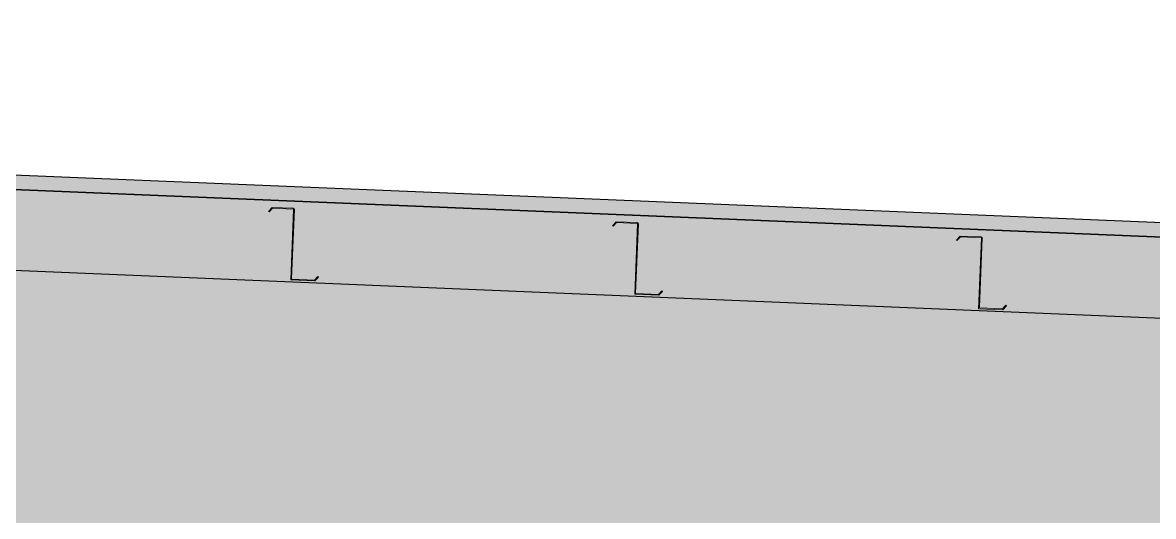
# Model space of a CAD drawing. Header units: inches. Extents: x -55396 to -733, y -290 to 853.
# Drawn here: x -16697.5 to -16539.8, y 331.9 to 400.6 of the extents above; entities that cross this region are included whole.
import ezdxf

# ---------------------------------------------------------------- set-up
doc = ezdxf.new("R2010")
doc.units = ezdxf.units.IN
doc.header["$MEASUREMENT"] = 0
for name, color, linetype, lineweight in [('A-CLNG', 13, 'Continuous', 9), ('A-CLNG-PATT', 13, 'Continuous', 25), ('A-ROOF', 132, 'Continuous', 9), ('S-BEAM', 12, 'Continuous', 9)]:
    doc.layers.add(name, color=color, linetype=linetype, lineweight=lineweight)
pattern_1 = [(45, (22011.012, 102), (-19.007, 19.007), []), (45, (22011.012, 130.8), (-19.007, 19.007), [])]

# ---------------------------------------------------------------- blocks, each defined once
blk = doc.blocks.new('Girt_Z - 10_D-V319-Section 1')
at = {"layer": 'S-BEAM'}
h = blk.add_hatch(dxfattribs=at)
h.set_pattern_fill('FP_20', color=256, style=0, pattern_type=2)
h.set_pattern_definition(pattern_1)
h.paths.add_polyline_path([(21672.05, 364.66), (21672.56, 365.21), (21672.48, 365.28), (21672.01, 364.77), (21668.87, 364.9), (21668.68, 364.8)], flags=0)
h.paths.add_polyline_path([(21668.68, 364.8), (21668.8, 364.98), (21669.2, 374.6), (21669.09, 374.6)], flags=0)
h.paths.add_polyline_path([(21665.66, 374.28), (21666.13, 374.8), (21669.02, 374.68), (21669.02, 374.79), (21666.08, 374.91), (21665.58, 374.36)], flags=0)
at = {"layer": 'S-BEAM', "lineweight": 15}
for p, q in [((21666.08, 374.91), (21665.58, 374.36)), ((21665.58, 374.36), (21665.66, 374.28)), ((21665.66, 374.28), (21666.13, 374.8)), ((21669.02, 374.79), (21666.08, 374.91)), ((21666.13, 374.8), (21669.02, 374.68)), ((21669.09, 374.6), (21668.68, 364.8)), ((21668.8, 364.98), (21669.2, 374.6)), ((21668.68, 364.8), (21672.05, 364.66)), ((21672.01, 364.77), (21668.87, 364.9)), ((21672.48, 365.28), (21672.01, 364.77)), ((21672.05, 364.66), (21672.56, 365.21)), ((21672.56, 365.21), (21672.48, 365.28))]:
    blk.add_line(p, q, dxfattribs=at)
for centre, radius, start, end in [((21669.01, 374.6), 0.187, 357.6141, 87.6141), ((21669.01, 374.6), 0.0782, 357.6141, 85.4913), ((21668.87, 364.98), 0.0782, 177.6141, 264.5717)]:
    blk.add_arc(centre, radius, start, end, dxfattribs=at)
blk = doc.blocks.new('Girt_Z - 10_D-V320-Section 1')
at = {"layer": 'S-BEAM'}
h = blk.add_hatch(dxfattribs=at)
h.set_pattern_fill('FP_20', color=256, style=0, pattern_type=2)
h.set_pattern_definition(pattern_1)
h.paths.add_polyline_path([(21720.01, 362.66), (21720.52, 363.21), (21720.43, 363.28), (21719.96, 362.77), (21716.83, 362.9), (21716.64, 362.8), (21716.95, 362.78)], flags=0)
h.paths.add_polyline_path([(21716.64, 362.8), (21716.76, 362.98), (21717.16, 372.6), (21717.05, 372.6), (21716.95, 370.34)], flags=0)
h.paths.add_polyline_path([(21713.62, 372.29), (21714.09, 372.8), (21716.97, 372.68), (21716.95, 372.79), (21714.04, 372.91), (21713.54, 372.36)], flags=0)
at = {"layer": 'S-BEAM', "lineweight": 15}
for p, q in [((21714.04, 372.91), (21713.54, 372.36)), ((21713.54, 372.36), (21713.62, 372.29)), ((21713.62, 372.29), (21714.09, 372.8)), ((21716.98, 372.79), (21714.04, 372.91)), ((21714.09, 372.8), (21716.97, 372.68)), ((21717.05, 372.6), (21716.64, 362.8)), ((21716.76, 362.98), (21717.16, 372.6)), ((21716.64, 362.8), (21720.01, 362.66)), ((21719.96, 362.77), (21716.83, 362.9)), ((21720.43, 363.28), (21719.96, 362.77)), ((21720.01, 362.66), (21720.52, 363.21)), ((21720.52, 363.21), (21720.43, 363.28))]:
    blk.add_line(p, q, dxfattribs=at)
for centre, radius, start, end in [((21716.97, 372.6), 0.0782, 357.6141, 85.4913), ((21716.97, 372.6), 0.187, 357.6141, 87.6141), ((21716.83, 362.98), 0.0782, 177.6141, 264.5717)]:
    blk.add_arc(centre, radius, start, end, dxfattribs=at)
blk = doc.blocks.new('Girt_Z - 10_D-V321-Section 1')
at = {"layer": 'S-BEAM', "lineweight": 15}
for p, q in [((21762, 370.92), (21761.49, 370.36)), ((21761.57, 370.29), (21762.05, 370.8)), ((21764.93, 370.79), (21762, 370.92)), ((21762.05, 370.8), (21764.93, 370.68)), ((21765, 370.6), (21764.6, 360.8)), ((21764.71, 360.98), (21765.11, 370.6)), ((21761.49, 370.36), (21761.57, 370.29)), ((21768.39, 361.29), (21767.92, 360.77)), ((21767.97, 360.66), (21768.47, 361.21)), ((21768.47, 361.21), (21768.39, 361.29)), ((21764.6, 360.8), (21767.97, 360.66)), ((21767.92, 360.77), (21764.78, 360.9))]:
    blk.add_line(p, q, dxfattribs=at)
for centre, radius, start, end in [((21764.93, 370.61), 0.187, 357.6141, 87.6141), ((21764.93, 370.61), 0.0782, 357.6141, 85.4913), ((21764.79, 360.98), 0.0782, 177.6141, 264.5717)]:
    blk.add_arc(centre, radius, start, end, dxfattribs=at)
blk = doc.blocks.new('columns and girder2 - one-1334686-Section 1')
at = {"layer": 'S-BEAM'}
h = blk.add_hatch(color=256, dxfattribs=at)
h.paths.add_polyline_path([(21135.8, 0), (21147.8, 0), (21187.8, 332.48), (21187.8, 335.23), (21135.8, 335.22), (21135.8, 37.38)], flags=0)
h.paths.add_polyline_path([(22356.63, 0), (22358.05, 0), (22358.05, 297.12), (22309.55, 297.12), (22309.55, 294.37), (22349.64, 0), (22350.85, 0)], flags=0)
h.paths.add_polyline_path([(22309.55, 298.12), (22358.05, 298.12), (22358.05, 324.33), (22354.04, 324.33), (22354.04, 324.68), (22355.41, 324.68), (22355.81, 324.9), (22355.93, 325.2), (22355.93, 335.65), (22355.78, 335.92), (22309.55, 337.76), (22309.55, 298.33)], flags=0)
h.paths.add_polyline_path([(22306.55, 298.38), (22306.55, 337.97), (22024.6, 349.72), (22023.34, 319.64), (22143.02, 326.49), (22297.96, 299.86)], flags=0)
h.paths.add_polyline_path([(22020.34, 319.59), (22021.6, 349.84), (21601.3, 367.35), (21599.75, 330.16), (22020.18, 319.6)], flags=0)
h.paths.add_polyline_path([(22356.69, 324.68), (22358.05, 324.68), (22358.05, 335.82), (22356.27, 335.9), (22356.17, 335.65), (22356.24, 325.02), (22356.32, 324.83)], flags=0)
h.paths.add_polyline_path([(21596.75, 330.39), (21598.3, 367.48), (21190.8, 384.46), (21190.8, 336.44), (21363, 361.02), (21596.59, 330.41)], flags=0)
h.paths.add_polyline_path([(21135.8, 336.23), (21187.8, 336.23), (21187.8, 384.58), (21135.8, 386.75), (21135.8, 336.51)], flags=0)

msp = doc.modelspace()

# ---------------------------------------------------------------- hatches: boundary and pattern name
at = {"layer": 'A-CLNG-PATT', "lineweight": 9}
h = msp.add_hatch(dxfattribs=at)
h.set_pattern_fill('FP_21', color=256, style=0, pattern_type=2)
h.set_pattern_definition([(161.57, (22011.972, 102.96), (-7.6802237, -0.0009796), [0, -54.643, 6.067, 0]), (18.43, (22010.052, 102.96), (-7.6802237, 0.0009796), [0, -54.643, 6.067, 0]), (108.43, (22011.972, 102.96), (3.8382953, -19.20136532), [18.211, -42.499]), (71.57, (22010.052, 102.96), (3.8382953, 19.20136532), [18.211, -42.499])])
h.paths.add_polyline_path([(-15956.21, 335.22), (-15956.21, 346.48), (-17193.72, 398.04), (-17193.72, 386.78), (-16069.55, 339.94)], flags=0)
at = {"layer": 'A-ROOF'}
msp.add_hatch(color=256, dxfattribs=at).paths.add_polyline_path([(-15892.97, 343.84), (-15892.97, 345.84), (-17208.32, 400.65), (-17208.32, 398.65), (-15914.61, 344.74)], flags=0)

# ---------------------------------------------------------------- linework, layer by layer
at = {"layer": 'A-CLNG', "lineweight": 25}
for p, q in [((-15956.21, 346.48), (-17193.72, 398.04)), ((-17193.72, 386.78), (-15956.21, 335.22))]:
    msp.add_line(p, q, dxfattribs=at)
at = {"layer": 'A-ROOF', "lineweight": 25}
for p, q in [((-15892.97, 345.84), (-17208.32, 400.65)), ((-17208.32, 398.65), (-15892.97, 343.84))]:
    msp.add_line(p, q, dxfattribs=at)

# ---------------------------------------------------------------- block references
at = {"layer": 'S-BEAM'}
for name in ['columns and girder2 - one-1334686-Section 1', 'Girt_Z - 10_D-V319-Section 1', 'Girt_Z - 10_D-V320-Section 1', 'Girt_Z - 10_D-V321-Section 1']:
    msp.add_blockref(name, (-38328.77, 0), dxfattribs=at)

doc.saveas('drawing.dxf')
